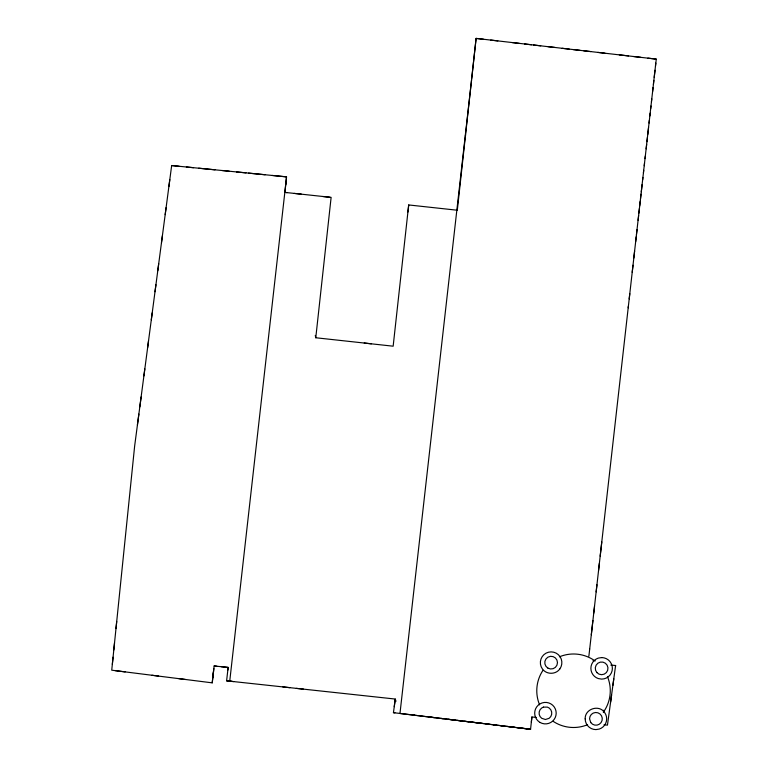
<?xml version="1.0" encoding="UTF-8"?>
<svg xmlns="http://www.w3.org/2000/svg" width="768" height="768" viewBox="0 0 768 768"><rect width="100%" height="100%" fill="white"/><g stroke="black" fill="none" stroke-linecap="round" stroke-linejoin="round"><path stroke-width="1.15" d="M112.33 664.349L113.059 657.197M113.789 650.045L114.528 642.893M115.987 628.579L116.717 621.427M287.098 192.634L284.899 192.394L286.531 176.861L272.256 175.45M285.706 184.55L286.531 176.861L171.658 165.542L134.65 446.016L111.734 670.195L212.218 682.848L214.138 665.971L216.941 666.259M655.469 66.221L656.266 59.117L476.102 38.4L457.306 210.23L408.691 204.95L393.158 346.195L315.773 337.757L331.123 197.376L284.899 192.394M407.914 212.016L408.73 204.96M471.59 79.642L399.974 713.462L414.605 715.229M471.706 78.538L476.102 38.4L483.562 39.264M516.816 727.594L530.563 729.254L531.907 716.986L536.486 717.475M531.341 722.112L531.907 716.986M465.456 135.725L465.571 134.65M212.861 677.222L213.494 671.597M285.984 182.122L229.738 681.168L226.608 680.832L228.134 667.411L214.138 665.971M589.69 649.075L594.509 606.336M591.302 634.762L592.915 620.496M593.722 613.344L628.397 306.067M629.203 298.925L636.221 236.784M636.461 234.605L638.621 215.462M638.88 213.168L640.224 201.254M640.493 198.874L642.912 177.437M643.43 172.819L644.525 163.142M645.034 158.611L646.646 144.394M646.944 141.706L649.363 120.269M649.853 115.968L650.976 105.974M651.456 101.76L653.059 87.542M653.395 84.538L655.814 63.101M588.874 656.227L589.699 648.979M596.141 591.907L596.947 584.765M598.56 570.47L599.366 563.328M600.173 556.176L601.786 541.891M628.195 307.853L629.798 293.635M632.208 272.314L633.005 265.21M633.811 258.106L634.608 250.992M635.654 241.757L637.018 229.67M638.074 220.32L639.427 208.358M639.686 206.026L641.03 194.141M641.299 191.731L642.106 184.579M642.634 179.933L643.718 170.294M644.237 165.715L645.331 156M646.138 148.858L647.443 137.29M647.75 134.563L648.557 127.421M649.046 123.072L650.17 113.126M650.65 108.864L651.782 98.832M652.589 91.69L653.856 80.438M654.202 77.395L655.008 70.243M603.389 712.541L603.648 710.256M212.218 682.848L213.85 668.554M227.827 670.138L228.134 667.411L221.136 666.691M137.424 424.973L138.874 414.048M139.805 406.915L141.13 396.931M143.904 375.898L144.826 368.88M147.6 347.846L148.531 340.838M151.306 319.805L152.227 312.797M155.002 291.754L155.933 284.746M157.786 270.72L158.707 263.712M161.482 242.678L162.413 235.661M165.187 214.627L166.109 207.61M168.883 186.586L169.814 179.568M394.906 712.848L393.446 712.666L395.27 699.053L229.738 681.168L232.003 681.418M394.253 706.656L395.203 699.533M615.485 666.461L615.61 665.491L610.829 665.098M610.608 702.096L611.587 694.963M612.893 685.373L613.795 678.749M615.61 665.491L607.459 725.136L604.022 724.762M585.168 718.838C584.794 708.845 599.059 704.218 604.627 712.522A10.752 10.752 0 0 1 599.242 729.072L595.92 729.6A10.752 10.752 0 0 1 585.178 718.848M171.658 165.542L179.213 166.291M248.525 173.117L265.104 174.749M186.365 166.992L193.526 167.702M198.691 168.202L215.002 169.814M222.154 170.515L229.315 171.226M236.467 171.926L245.99 172.867M294.24 193.402L301.392 194.17M322.838 196.493L329.99 197.261M296.352 688.368L303.504 689.136M226.608 680.832L233.635 681.6M282.826 686.909L289.853 687.667M364.224 343.037L371.366 343.824M593.03 660.624L595.315 660.883M656.266 59.117L647.875 58.147M490.704 40.08L497.846 40.906M512.141 42.547L519.283 43.363M524.602 43.978L531.533 44.774M533.568 45.005L540.72 45.83M547.862 46.646L555.005 47.472M562.147 48.298L569.29 49.114M573.11 49.555L580.042 50.352M583.584 50.755L590.726 51.581M597.869 52.397L605.011 53.222M619.306 54.864L628.55 55.93M633.59 56.506L640.733 57.331M393.446 712.666L530.563 729.254L528.845 729.043M413.722 715.123L421.747 716.093M428.89 716.957L443.165 718.685M448.09 719.28L454.963 720.106M457.45 720.413L468.701 721.776M471.725 722.141L489.322 724.272M493.142 724.733L503.069 725.933M507.418 726.461L514.56 727.315M420.595 715.949L434.342 717.619M441.216 718.445L461.827 720.941M464.582 721.277L482.448 723.437M486.01 723.869L496.195 725.098M500.285 725.597L530.563 729.254M115.133 670.618L125.136 671.885M151.93 675.254L158.63 676.099M178.723 678.624L185.424 679.478M395.27 699.053L395.99 701.27M315.283 335.414L315.773 337.757M607.478 676.675A36.749 36.749 0 0 1 604.08 711.168M587.597 724.694A36.749 36.749 0 0 1 553.094 721.296M539.578 704.813A36.749 36.749 0 0 1 542.976 670.33M559.45 656.803A36.749 36.749 0 0 1 593.942 660.182M559.824 668.976C555.754 674.717 546.47 674.717 542.41 668.976A10.762 10.762 0 0 1 543.917 654.653A10.762 10.762 0 0 1 558.317 654.653A10.762 10.762 0 0 1 559.814 668.966M543.456 707.107L541.69 708.01A6.355 6.355 0 0 0 541.699 718.291L545.424 719.51L549.158 718.291A6.355 6.355 0 0 0 549.158 708.01L547.382 707.107L543.456 707.107M601.613 657.581L598.291 658.109A10.762 10.762 0 0 0 598.301 678.566L601.613 679.104A10.762 10.762 0 0 0 612.384 668.333A10.762 10.762 0 0 0 601.613 657.581M590.774 722.573L589.565 718.838A6.355 6.355 0 0 1 597.888 712.8A6.355 6.355 0 0 1 601.066 722.592A6.355 6.355 0 0 1 590.774 722.573M547.939 668.141A6.346 6.346 0 0 0 557.472 662.65A6.346 6.346 0 0 0 547.949 657.149A6.346 6.346 0 0 0 547.939 668.141M596.899 672.595A6.355 6.355 0 0 0 607.661 670.31A6.355 6.355 0 0 0 600.298 662.131A6.355 6.355 0 0 0 596.899 672.595M540.058 722.458A10.752 10.752 0 0 0 556.186 713.155A10.752 10.752 0 0 0 540.058 703.843A10.752 10.752 0 0 0 540.058 722.458"/></g></svg>
